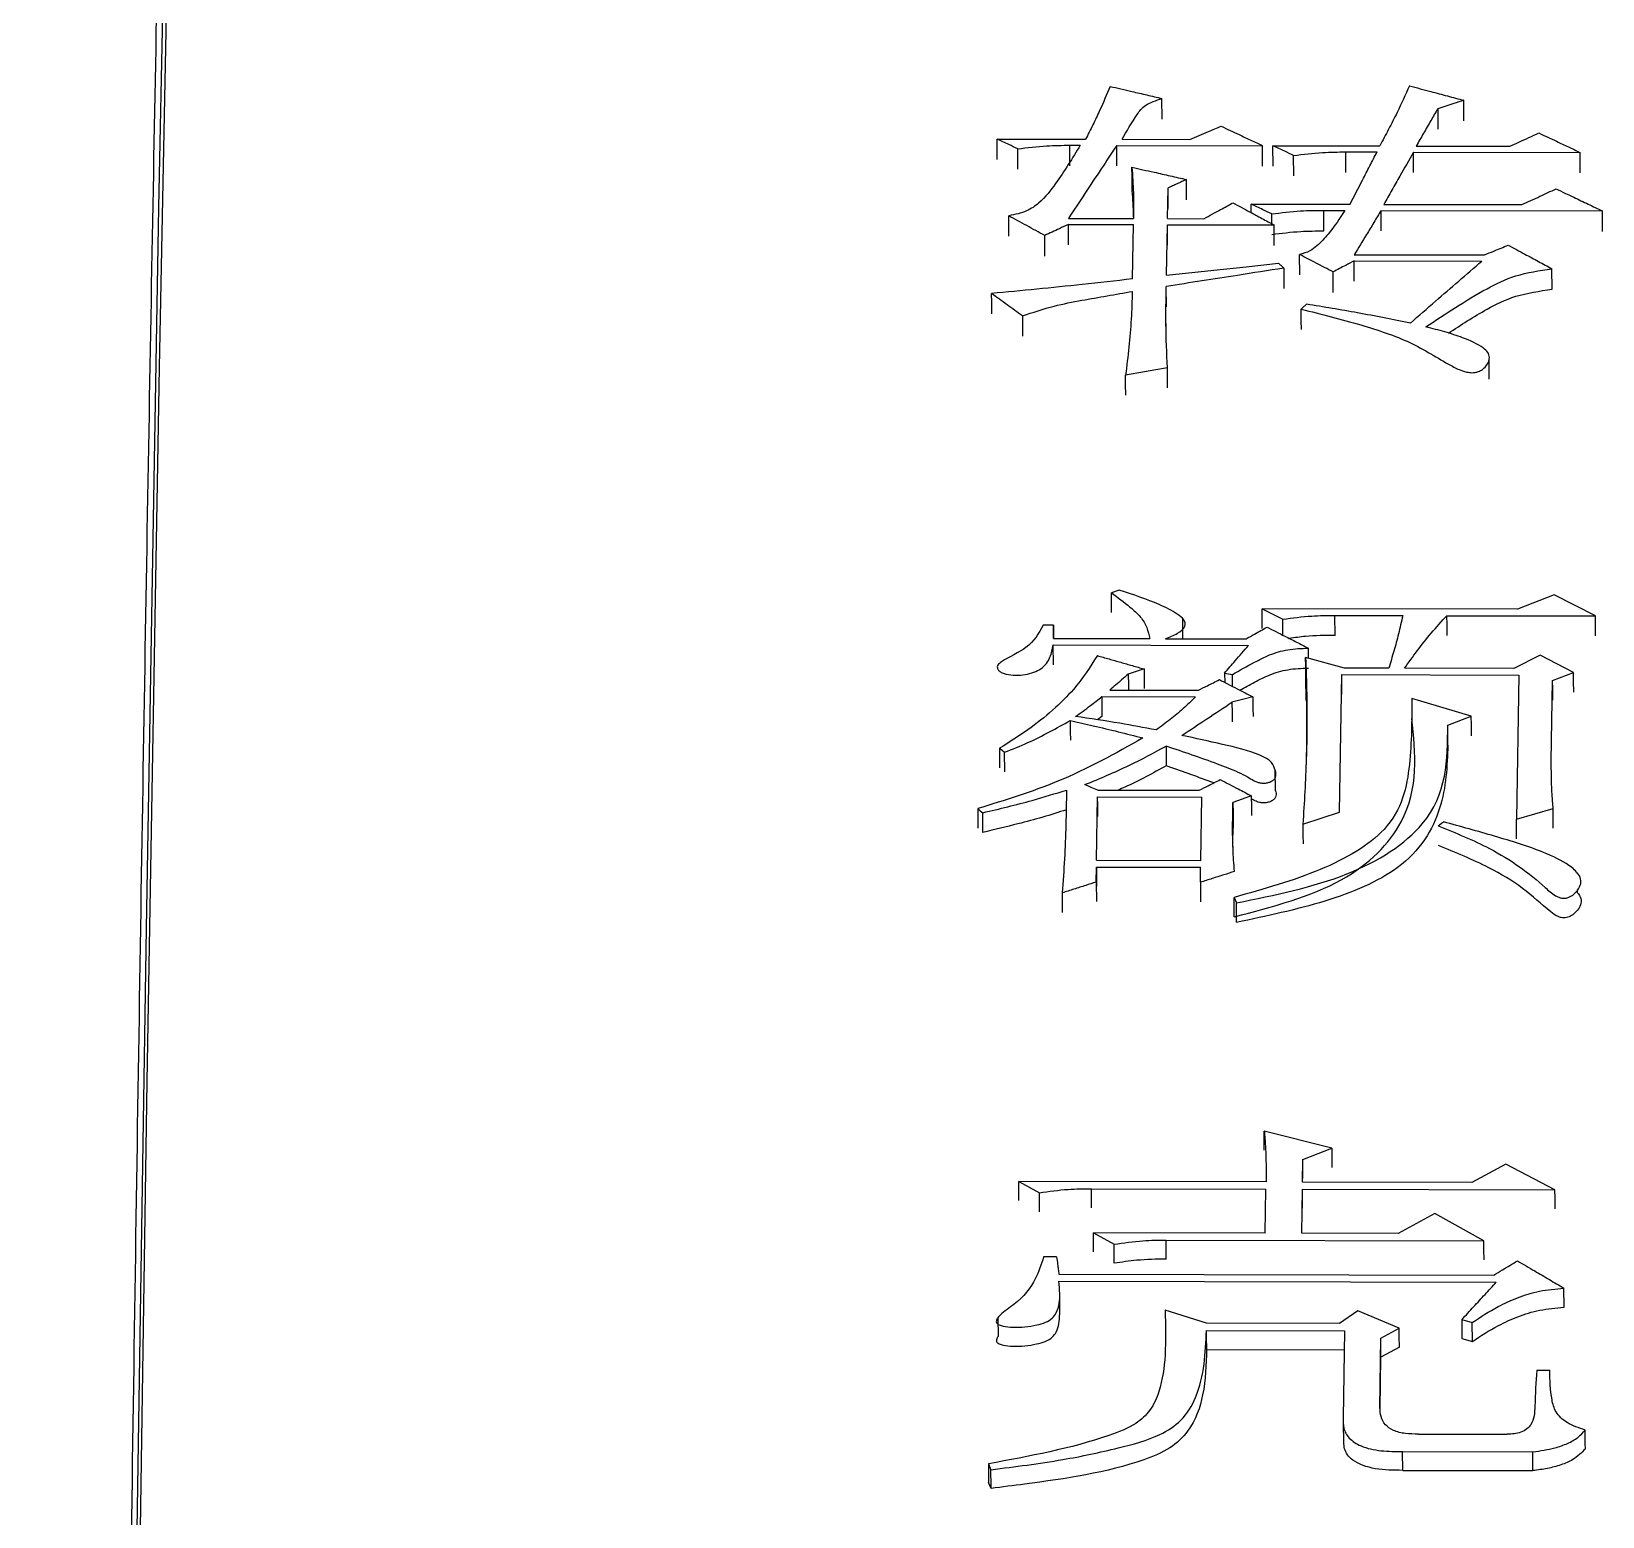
# Model space of a CAD drawing. Header units: millimetres. Extents: x 2448 to 4397, y 790 to 2168.
# Drawn here: x 2844.14 to 2850.02, y 2004.3 to 2009.85 of the extents above; entities that cross this region are included whole.
import ezdxf

# ---------------------------------------------------------------- set-up
doc = ezdxf.new("R2010")
doc.units = ezdxf.units.MM

msp = doc.modelspace()

# ---------------------------------------------------------------- linework, layer by layer
at = {"color": 7, "linetype": 'Continuous', "lineweight": 25}
for p, q in [((2848.3705, 2009.5253), (2848.3702, 2009.6023)), ((2847.7539, 2009.4506), (2848.0849, 2009.4498)), ((2847.7542, 2009.3739), (2847.7539, 2009.4506)), ((2848.2212, 2009.4496), (2848.4743, 2009.449)), ((2847.8314, 2009.3376), (2847.8311, 2009.4142)), ((2848.0261, 2009.4274), (2848.065, 2009.4273)), ((2848.0264, 2009.3503), (2848.0261, 2009.4274)), ((2848.2013, 2009.427), (2848.7465, 2009.4258)), ((2848.7854, 2009.4257), (2849.1845, 2009.4248)), ((2848.7857, 2009.349), (2848.7854, 2009.4257)), ((2848.8629, 2009.3127), (2848.8626, 2009.3893)), ((2849.0576, 2009.4025), (2849.1744, 2009.4022)), ((2849.0579, 2009.3255), (2849.0576, 2009.4025)), ((2849.3107, 2009.4019), (2849.9337, 2009.4006)), ((2849.3208, 2009.4245), (2849.6713, 2009.4238)), ((2848.391, 2009.1532), (2848.3931, 2009.2676)), ((2848.7035, 2009.2075), (2849.0734, 2009.2067)), ((2848.7036, 2009.1757), (2848.7035, 2009.2075)), ((2849.2, 2009.2064), (2849.7159, 2009.2053)), ((2847.7976, 2009.0875), (2847.7973, 2009.1637)), ((2848.021, 2009.154), (2848.2644, 2009.1535)), ((2848.391, 2009.1532), (2848.5273, 2009.1529)), ((2848.7808, 2009.1342), (2848.7807, 2009.1707)), ((2848.9757, 2009.184), (2849.0535, 2009.1839)), ((2848.976, 2009.1073), (2848.9757, 2009.184)), ((2849.1898, 2009.1836), (2850.0173, 2009.1818)), ((2847.9325, 2009.0133), (2847.9322, 2009.0899)), ((2848.0206, 2009.1311), (2848.264, 2009.1306)), ((2848.2603, 2008.9276), (2848.264, 2009.1306)), ((2848.3871, 2008.9412), (2848.3905, 2009.1303)), ((2848.3905, 2009.1303), (2848.7897, 2009.1294)), ((2848.8853, 2008.9428), (2848.885, 2009.0187)), ((2849.089, 2008.9952), (2849.5661, 2008.9942)), ((2849.0895, 2009.0183), (2849.5762, 2009.0172)), ((2848.8257, 2008.968), (2848.826, 2008.8921)), ((2849.0107, 2008.8774), (2849.0104, 2008.9537)), ((2849.8288, 2008.8894), (2849.8285, 2008.9658)), ((2848.3867, 2008.8237), (2848.3864, 2008.8995)), ((2847.8488, 2008.7891), (2847.8491, 2008.7135)), ((2848.3858, 2008.7409), (2848.3857, 2008.7604)), ((2849.5942, 2008.5522), (2849.5939, 2008.6281)), ((2848.2108, 2007.7641), (2848.1814, 2007.7544)), ((2848.1818, 2007.6803), (2848.1814, 2007.7544)), ((2849.8363, 2007.7459), (2849.6991, 2007.6924)), ((2849.9907, 2007.6673), (2849.8363, 2007.7459)), ((2848.7451, 2007.6945), (2848.8223, 2007.6552)), ((2849.6991, 2007.6924), (2848.7451, 2007.6945)), ((2848.7454, 2007.6205), (2848.7451, 2007.6945)), ((2847.9652, 2007.6325), (2847.9262, 2007.6326)), ((2847.9644, 2007.5834), (2847.9652, 2007.6325)), ((2847.9652, 2007.6325), (2847.9654, 2007.5834)), ((2848.4482, 2007.5842), (2848.4479, 2007.6582)), ((2848.8226, 2007.5957), (2848.8223, 2007.6552)), ((2849.0172, 2007.6695), (2849.2703, 2007.6689)), ((2849.0176, 2007.5949), (2849.0172, 2007.6695)), ((2849.4358, 2007.6685), (2849.9907, 2007.6673)), ((2847.9643, 2007.485), (2847.964, 2007.5589)), ((2847.964, 2007.5589), (2848.6941, 2007.5573)), ((2847.9644, 2007.5834), (2848.3246, 2007.5827)), ((2848.383, 2007.5825), (2848.6848, 2007.5819)), ((2849.0529, 2007.4727), (2848.9075, 2007.5125)), ((2848.918, 2007.5096), (2848.9178, 2007.5469)), ((2849.7838, 2007.5204), (2849.6857, 2007.4713)), ((2849.9093, 2007.456), (2849.7838, 2007.5204)), ((2848.6047, 2007.4539), (2848.6049, 2007.4189)), ((2848.6047, 2007.4539), (2848.6339, 2007.4489)), ((2848.6341, 2007.4039), (2848.6339, 2007.4489)), ((2849.0343, 2006.934), (2849.0427, 2007.448)), ((2849.0427, 2007.448), (2849.7047, 2007.4466)), ((2849.2184, 2007.4723), (2849.0529, 2007.4727)), ((2849.6857, 2007.4713), (2849.2768, 2007.4722)), ((2849.7047, 2007.4466), (2849.6959, 2006.9073)), ((2849.8309, 2007.4266), (2849.9093, 2007.456)), ((2848.1753, 2007.3906), (2848.5063, 2007.3898)), ((2848.9098, 2007.3522), (2848.9079, 2007.4381)), ((2849.8259, 2007.1231), (2849.8309, 2007.4266)), ((2848.1457, 2007.3659), (2848.4962, 2007.3651)), ((2849.5269, 2007.2933), (2849.3041, 2007.3584)), ((2848.1461, 2007.2917), (2848.1297, 2007.2788)), ((2849.4388, 2007.2587), (2849.5269, 2007.2933)), ((2849.4391, 2007.1852), (2849.4388, 2007.2587)), ((2847.7628, 2007.1726), (2847.7632, 2007.0992)), ((2847.7824, 2007.0842), (2847.7821, 2007.1576)), ((2848.7943, 2007.0164), (2848.7939, 2007.0901)), ((2848.126, 2006.7538), (2848.1298, 2006.9913)), ((2848.1298, 2006.9913), (2848.5192, 2006.9905)), ((2848.1302, 2007.0165), (2848.5099, 2007.0156)), ((2848.5154, 2006.753), (2848.5192, 2006.9905)), ((2847.6813, 2006.947), (2847.6816, 2006.8734)), ((2847.7009, 2006.8582), (2847.7005, 2006.9318)), ((2848.8973, 2006.8888), (2849.0343, 2006.934)), ((2849.6959, 2006.9073), (2849.8328, 2006.9473)), ((2848.6361, 2006.8965), (2848.6356, 2006.8488)), ((2849.6962, 2006.8342), (2849.6959, 2006.9073)), ((2848.126, 2006.7538), (2848.5154, 2006.753)), ((2848.1247, 2006.6725), (2848.1256, 2006.7284)), ((2848.1256, 2006.7284), (2848.515, 2006.7276)), ((2848.5141, 2006.6716), (2848.515, 2006.7276)), ((2849.9231, 2006.705), (2849.9231, 2006.707)), ((2848.1247, 2006.6725), (2848.125, 2006.5997)), ((2849.9234, 2006.6338), (2849.9234, 2006.6436)), ((2848.6397, 2006.6153), (2848.6492, 2006.5949)), ((2849.0048, 2005.6775), (2848.7526, 2005.7413)), ((2848.8958, 2005.5509), (2848.897, 2005.6355)), ((2848.897, 2005.6355), (2849.0048, 2005.6775)), ((2849.6561, 2005.618), (2849.5285, 2005.5495)), ((2849.8397, 2005.5223), (2849.6561, 2005.618)), ((2847.8346, 2005.5532), (2847.9119, 2005.5106)), ((2848.7595, 2005.5512), (2847.8346, 2005.5532)), ((2847.835, 2005.4817), (2847.8346, 2005.5532)), ((2847.9123, 2005.4391), (2847.9119, 2005.5106)), ((2848.1068, 2005.5261), (2848.7591, 2005.5247)), ((2848.1072, 2005.4545), (2848.1068, 2005.5261)), ((2848.7566, 2005.3599), (2848.7591, 2005.5247)), ((2848.8929, 2005.3596), (2848.8954, 2005.5244)), ((2848.8954, 2005.5244), (2849.8397, 2005.5223)), ((2848.8957, 2005.4529), (2848.8954, 2005.5244)), ((2849.5285, 2005.5495), (2848.8958, 2005.5509)), ((2849.3905, 2005.4331), (2849.2531, 2005.3588)), ((2849.5739, 2005.3315), (2849.3905, 2005.4331)), ((2848.1141, 2005.3613), (2848.1913, 2005.3184)), ((2848.7566, 2005.3599), (2848.1141, 2005.3613)), ((2848.1144, 2005.29), (2848.1141, 2005.3613)), ((2848.3862, 2005.334), (2849.5739, 2005.3315)), ((2848.3866, 2005.2627), (2848.3862, 2005.334)), ((2849.2531, 2005.3588), (2848.8929, 2005.3596)), ((2847.9764, 2005.2708), (2847.9277, 2005.2709)), ((2848.1917, 2005.2471), (2848.1913, 2005.3184)), ((2847.9848, 2005.1798), (2849.6203, 2005.1762)), ((2847.9852, 2005.2066), (2849.6109, 2005.2031)), ((2849.8735, 2005.0831), (2849.8731, 2005.1542)), ((2847.9885, 2005.0542), (2847.9881, 2005.1257)), ((2847.7572, 2005.0448), (2847.7576, 2004.9734)), ((2848.5374, 2005.0227), (2848.3823, 2005.0715)), ((2849.1027, 2005.0699), (2849.0338, 2005.0216)), ((2849.2575, 2005.0049), (2849.1027, 2005.0699)), ((2849.4916, 2005.0368), (2849.5304, 2005.0259)), ((2849.4916, 2005.0368), (2849.492, 2004.9658)), ((2848.5369, 2004.9957), (2849.0529, 2004.9946)), ((2848.5373, 2004.9248), (2848.5369, 2004.9957)), ((2848.5375, 2004.9127), (2848.5371, 2004.9841)), ((2849.0338, 2005.0216), (2848.5374, 2005.0227)), ((2849.0529, 2004.9946), (2849.0481, 2004.6693)), ((2849.1888, 2004.9673), (2849.2575, 2005.0049)), ((2849.5308, 2004.955), (2849.5304, 2005.0259)), ((2848.5373, 2004.9248), (2849.0519, 2004.9237)), ((2849.185, 2004.7071), (2849.1888, 2004.9673)), ((2849.2579, 2004.934), (2849.1892, 2004.8965)), ((2849.492, 2004.9658), (2849.5308, 2004.955)), ((2849.1864, 2004.7029), (2849.1892, 2004.8965)), ((2849.7712, 2004.847), (2849.8198, 2004.8469)), ((2849.0481, 2004.6497), (2849.0485, 2004.5788)), ((2849.3296, 2004.6086), (2849.6606, 2004.6079)), ((2849.2702, 2004.5432), (2849.757, 2004.5421)), ((2849.2706, 2004.4729), (2849.2702, 2004.5432)), ((2847.7216, 2004.4973), (2847.731, 2004.4753)), ((2847.7216, 2004.4973), (2847.722, 2004.4271)), ((2849.2706, 2004.4729), (2849.7574, 2004.4719)), ((2847.7314, 2004.4052), (2847.722, 2004.4271))]:
    msp.add_line(p, q, dxfattribs=at)
at = {"color": 7, "linetype": 'Continuous', "lineweight": 25, "flags": 128}
for points in [[(2845.0129, 2019.6761), (2844.9637, 2019.5084), (2844.9141, 2019.0057), (2844.8641, 2018.1704), (2844.8142, 2017.0065), (2844.7645, 2015.5193), (2844.7152, 2013.7158), (2844.6665, 2011.6044), (2844.6188, 2009.195), (2844.5722, 2006.4987), (2844.5269, 2003.5281), (2844.4832, 2000.2972), (2844.4412, 1996.8209), (2844.4012, 1993.1154), (2844.3633, 1989.1981), (2844.3277, 1985.0872), (2844.2946, 1980.8019), (2844.2642, 1976.3622), (2844.2365, 1971.7887), (2844.2117, 1967.1027), (2844.1899, 1962.3262), (2844.1712, 1957.4814), (2844.1558, 1952.5909), (2844.1436, 1947.6775)], [(2845.0114, 2018.9754), (2844.9627, 2018.8092), (2844.9135, 2018.3115), (2844.8641, 2017.4843), (2844.8146, 2016.3317), (2844.7654, 2014.859), (2844.7166, 2013.0731), (2844.6684, 2010.9822), (2844.6211, 2008.5962), (2844.575, 2005.9262), (2844.5302, 2002.9845), (2844.4869, 1999.785), (2844.4453, 1996.3425), (2844.4057, 1992.6732), (2844.3681, 1988.794), (2844.3329, 1984.7231), (2844.3001, 1980.4795), (2844.2699, 1976.083), (2844.2425, 1971.554), (2844.218, 1966.9137), (2844.2054, 1964.2491)], [(2849.4013, 2009.5642), (2849.4015, 2009.5209), (2849.4016, 2009.4873)], [(2849.4995, 2009.5184), (2849.4994, 2009.5614), (2849.4993, 2009.5954)], [(2848.2016, 2009.3503), (2848.2014, 2009.3931), (2848.2013, 2009.427)], [(2848.7468, 2009.3491), (2848.7466, 2009.3919), (2848.7465, 2009.4258)], [(2849.311, 2009.3253), (2849.3108, 2009.368), (2849.3107, 2009.4019)], [(2849.934, 2009.3239), (2849.9339, 2009.3667), (2849.9337, 2009.4006)], [(2848.2585, 2009.2683), (2848.2583, 2009.3114), (2848.2582, 2009.3452)], [(2848.3934, 2009.1911), (2848.3932, 2009.2337), (2848.3931, 2009.2676)], [(2848.4621, 2009.2228), (2848.4619, 2009.2655), (2848.4618, 2009.2993)], [(2849.1901, 2009.1073), (2849.19, 2009.1498), (2849.1898, 2009.1836)], [(2850.0176, 2009.1055), (2850.0174, 2009.148), (2850.0173, 2009.1818)], [(2848.0209, 2009.0549), (2848.0207, 2009.0974), (2848.0206, 2009.1311)], [(2848.3908, 2009.0536), (2848.3907, 2009.0966), (2848.3905, 2009.1303)], [(2848.79, 2009.0532), (2848.7898, 2009.0957), (2848.7897, 2009.1294)], [(2848.3871, 2008.9412), (2848.5637, 2008.9603), (2848.6851, 2008.9734), (2848.8066, 2008.9866)], [(2849.0893, 2008.9192), (2849.0892, 2008.9616), (2849.089, 2008.9952)], [(2847.7339, 2008.7973), (2847.7338, 2008.8395), (2847.7336, 2008.873)], [(2848.8914, 2008.739), (2848.8913, 2008.7724), (2848.8912, 2008.7935), (2848.8911, 2008.8147)], [(2848.3907, 2008.5957), (2848.3479, 2008.588), (2848.3051, 2008.5804), (2848.2344, 2008.5677)], [(2848.2347, 2008.4925), (2848.2346, 2008.5344), (2848.2344, 2008.5677)], [(2848.391, 2008.5198), (2848.3908, 2008.5623), (2848.3907, 2008.5957)], [(2849.4362, 2007.5945), (2849.436, 2007.6357), (2849.4358, 2007.6685)], [(2849.9911, 2007.5933), (2849.9909, 2007.6345), (2849.9907, 2007.6673)], [(2848.9079, 2007.4381), (2848.9077, 2007.4798), (2848.9075, 2007.5125)], [(2848.3032, 2007.4694), (2848.2738, 2007.4596), (2848.2445, 2007.4498)], [(2848.2445, 2007.4498), (2848.2447, 2007.4082), (2848.2447, 2007.3904)], [(2848.3032, 2007.4694), (2848.3034, 2007.4278), (2848.3035, 2007.3956)], [(2849.0431, 2007.3743), (2849.0429, 2007.4153), (2849.0427, 2007.448)], [(2849.9097, 2007.3823), (2849.9095, 2007.4233), (2849.9093, 2007.456)], [(2849.8313, 2007.3528), (2849.8311, 2007.3939), (2849.8309, 2007.4266)], [(2848.1457, 2007.3659), (2848.1459, 2007.3243), (2848.1461, 2007.2917)], [(2848.7103, 2007.3646), (2848.6712, 2007.3548), (2848.6321, 2007.345)], [(2848.6321, 2007.345), (2848.6323, 2007.3034), (2848.6325, 2007.2714)], [(2848.7103, 2007.3646), (2848.7105, 2007.3231), (2848.7107, 2007.291)], [(2848.0274, 2007.2767), (2848.0276, 2007.2352), (2848.0278, 2007.2032)], [(2849.5273, 2007.2198), (2849.5271, 2007.2607), (2849.5269, 2007.2933)], [(2847.7628, 2007.1726), (2847.7725, 2007.1651), (2847.7821, 2007.1576)], [(2848.3861, 2007.1813), (2848.3862, 2007.1597), (2848.3863, 2007.138), (2848.3865, 2007.1073)], [(2848.1302, 2007.0165), (2848.1061, 2007.0266), (2848.0819, 2007.0367)], [(2848.1302, 2006.9181), (2848.13, 2006.9589), (2848.1298, 2006.9913)], [(2848.7043, 2006.9951), (2848.67, 2006.9826), (2848.6357, 2006.9701)], [(2848.7043, 2006.9951), (2848.7045, 2006.9538), (2848.7046, 2006.9219)], [(2847.6813, 2006.947), (2847.6909, 2006.9394), (2847.7005, 2006.9318)], [(2848.6357, 2006.9701), (2848.6359, 2006.9289), (2848.6361, 2006.8969)], [(2849.8332, 2006.8742), (2849.833, 2006.915), (2849.8328, 2006.9473)], [(2848.8973, 2006.8888), (2848.8975, 2006.8477), (2848.8976, 2006.8158)], [(2849.4034, 2006.8827), (2849.4084, 2006.8865), (2849.4157, 2006.8921), (2849.4231, 2006.8978)], [(2848.1256, 2006.7284), (2848.1258, 2006.6874), (2848.1259, 2006.6556)], [(2847.9975, 2006.632), (2847.9977, 2006.591), (2847.9978, 2006.5592)], [(2848.5141, 2006.6716), (2848.5143, 2006.6306), (2848.5144, 2006.5988)], [(2848.6401, 2006.5426), (2848.64, 2006.5717), (2848.6399, 2006.5935), (2848.6397, 2006.6153)], [(2848.6495, 2006.5221), (2848.6494, 2006.5513), (2848.6493, 2006.5731), (2848.6492, 2006.5949)], [(2848.753, 2005.6695), (2848.7528, 2005.7096), (2848.7526, 2005.7413)], [(2848.8974, 2005.5639), (2848.8972, 2005.6039), (2848.897, 2005.6355)], [(2849.0048, 2005.6775), (2849.005, 2005.6373), (2849.0052, 2005.6058)], [(2849.84, 2005.4508), (2849.8398, 2005.4908), (2849.8397, 2005.5223)], [(2849.5743, 2005.2602), (2849.5741, 2005.3001), (2849.5739, 2005.3315)], [(2849.2579, 2004.934), (2849.2577, 2004.9737), (2849.2575, 2005.0049)], [(2849.1892, 2004.8965), (2849.189, 2004.9361), (2849.1888, 2004.9673)], [(2849.9533, 2004.5533), (2849.9531, 2004.573), (2849.953, 2004.5926), (2849.9529, 2004.6237)], [(2847.7314, 2004.4052), (2847.7313, 2004.4339), (2847.7311, 2004.4546), (2847.731, 2004.4753)]]:
    msp.add_lwpolyline(points, dxfattribs=at)
at = {"color": 7, "linetype": 'Continuous', "lineweight": 25}
for points, knots in [([(2844.203, 1964.2513), (2844.2048, 1964.7099), (2844.2134, 1967.005), (2844.2313, 1971.095), (2844.2598, 1976.4138), (2844.2954, 1982.0859), (2844.3399, 1987.9943), (2844.394, 1993.9675), (2844.4533, 1999.4429), (2844.5173, 2004.3306), (2844.585, 2008.5911), (2844.6493, 2011.8577), (2844.7089, 2014.2741), (2844.7629, 2016.0225), (2844.815, 2017.294), (2844.865, 2018.1513), (2844.8967, 2018.4032), (2844.9125, 2018.5292)], [0, 0, 0, 0, 0.015982, 0.079971, 0.143956, 0.207938, 0.29112, 0.374568, 0.45775, 0.540927, 0.624368, 0.707543, 0.76895, 0.830357, 0.891763, 0.945879, 1, 1, 1, 1]), ([(2848.1762, 2009.6476), (2848.1637, 2009.6173), (2848.1438, 2009.5691), (2848.1119, 2009.5033), (2848.0939, 2009.4677), (2848.0849, 2009.4498)], [0, 0, 0, 0, 0.458838, 0.729395, 1, 1, 1, 1]), ([(2848.1762, 2009.6476), (2848.2035, 2009.6412), (2848.2494, 2009.6305), (2848.314, 2009.6154), (2848.3514, 2009.6067), (2848.3701, 2009.6023)], [0, 0, 0, 0, 0.421517, 0.710758, 1, 1, 1, 1]), ([(2849.2958, 2009.6496), (2849.2807, 2009.6162), (2849.2562, 2009.562), (2849.2177, 2009.4871), (2849.1956, 2009.4456), (2849.1845, 2009.4248)], [0, 0, 0, 0, 0.445487, 0.722723, 1, 1, 1, 1]), ([(2849.2958, 2009.6496), (2849.3224, 2009.6425), (2849.3696, 2009.63), (2849.4374, 2009.6119), (2849.4786, 2009.6009), (2849.4993, 2009.5954)], [0, 0, 0, 0, 0.391545, 0.695772, 1, 1, 1, 1]), ([(2848.2212, 2009.4496), (2848.2386, 2009.4805), (2848.263, 2009.5237), (2848.3046, 2009.5801), (2848.3481, 2009.5948), (2848.3701, 2009.6023)], [0, 0, 0, 0, 0.5544394, 0.7741875, 1, 1, 1, 1]), ([(2849.4013, 2009.5642), (2849.3928, 2009.5494), (2849.3751, 2009.5188), (2849.3482, 2009.4722), (2849.33, 2009.4404), (2849.3208, 2009.4245)], [0, 0, 0, 0, 0.3187668, 0.6593831, 1, 1, 1, 1]), ([(2849.4993, 2009.5954), (2849.4865, 2009.5913), (2849.4638, 2009.5841), (2849.4311, 2009.5737), (2849.4113, 2009.5673), (2849.4013, 2009.5642)], [0, 0, 0, 0, 0.391182, 0.695591, 1, 1, 1, 1]), ([(2848.4743, 2009.449), (2848.486, 2009.4539), (2848.5093, 2009.4637), (2848.5485, 2009.4802), (2848.5761, 2009.4917), (2848.592, 2009.4984)], [0, 0, 0, 0, 0.297229, 0.594458, 1, 1, 1, 1]), ([(2848.592, 2009.4984), (2848.6142, 2009.488), (2848.651, 2009.4707), (2848.7024, 2009.4465), (2848.7318, 2009.4327), (2848.7465, 2009.4258)], [0, 0, 0, 0, 0.429625, 0.714812, 1, 1, 1, 1]), ([(2847.8311, 2009.4142), (2847.8201, 2009.4194), (2847.8017, 2009.4281), (2847.7759, 2009.4402), (2847.7612, 2009.4471), (2847.7539, 2009.4506)], [0, 0, 0, 0, 0.429625, 0.7148125, 1, 1, 1, 1]), ([(2849.6713, 2009.4238), (2849.6825, 2009.4289), (2849.7062, 2009.4398), (2849.7422, 2009.4563), (2849.7669, 2009.4676), (2849.7793, 2009.4733)], [0, 0, 0, 0, 0.312458, 0.656229, 1, 1, 1, 1]), ([(2849.7793, 2009.4733), (2849.8014, 2009.4629), (2849.8382, 2009.4456), (2849.8897, 2009.4213), (2849.919, 2009.4075), (2849.9337, 2009.4006)], [0, 0, 0, 0, 0.429625, 0.714813, 1, 1, 1, 1]), ([(2848.065, 2009.4273), (2848.0354, 2009.3792), (2847.9902, 2009.3061), (2847.9273, 2009.2226), (2847.8672, 2009.1786), (2847.8209, 2009.1687), (2847.7973, 2009.1637)], [0, 0, 0, 0, 0.4931193, 0.7514612, 0.8737097, 1, 1, 1, 1]), ([(2847.8311, 2009.4142), (2847.867, 2009.4186), (2847.9312, 2009.4265), (2847.997, 2009.4271), (2848.0261, 2009.4274)], [0, 0, 0, 0, 0.558776, 1, 1, 1, 1]), ([(2848.2013, 2009.427), (2848.1818, 2009.3976), (2848.142, 2009.3376), (2848.0819, 2009.2466), (2848.0413, 2009.1849), (2848.021, 2009.154)], [0, 0, 0, 0, 0.325075, 0.662536, 1, 1, 1, 1]), ([(2848.8626, 2009.3893), (2848.8516, 2009.3945), (2848.8332, 2009.4032), (2848.8074, 2009.4153), (2848.7927, 2009.4222), (2848.7854, 2009.4257)], [0, 0, 0, 0, 0.429625, 0.714813, 1, 1, 1, 1]), ([(2848.8626, 2009.3893), (2848.8985, 2009.3937), (2848.9627, 2009.4017), (2849.0285, 2009.4022), (2849.0576, 2009.4025)], [0, 0, 0, 0, 0.558776, 1, 1, 1, 1]), ([(2849.0734, 2009.2067), (2849.089, 2009.237), (2849.1136, 2009.2848), (2849.1473, 2009.3499), (2849.1653, 2009.3848), (2849.1744, 2009.4022)], [0, 0, 0, 0, 0.462939, 0.731469, 1, 1, 1, 1]), ([(2849.3107, 2009.4019), (2849.2937, 2009.3721), (2849.2668, 2009.3247), (2849.2299, 2009.2594), (2849.2099, 2009.2241), (2849.2, 2009.2064)], [0, 0, 0, 0, 0.459922, 0.729961, 1, 1, 1, 1]), ([(2848.2582, 2009.3452), (2848.2593, 2009.3292), (2848.2615, 2009.2972), (2848.2644, 2009.2334), (2848.2644, 2009.1854), (2848.2644, 2009.1535)], [0, 0, 0, 0, 0.251385, 0.502776, 1, 1, 1, 1]), ([(2848.2582, 2009.3452), (2848.2857, 2009.339), (2848.3333, 2009.3283), (2848.4012, 2009.313), (2848.4416, 2009.3039), (2848.4618, 2009.2993)], [0, 0, 0, 0, 0.404672, 0.702336, 1, 1, 1, 1]), ([(2848.2638, 2009.1603), (2848.2638, 2009.165), (2848.2637, 2009.1855), (2848.2616, 2009.2215), (2848.2595, 2009.2527), (2848.2585, 2009.2683)], [0, 0, 0, 0, 0.13062, 0.565284, 1, 1, 1, 1]), ([(2848.4618, 2009.2993), (2848.4561, 2009.2967), (2848.4446, 2009.2914), (2848.4274, 2009.2834), (2848.4102, 2009.2755), (2848.3988, 2009.2702), (2848.3931, 2009.2676)], [0, 0, 0, 0, 0.25, 0.5, 0.75, 1, 1, 1, 1]), ([(2849.7159, 2009.2053), (2849.7272, 2009.2105), (2849.7497, 2009.2209), (2849.7922, 2009.2406), (2849.8235, 2009.2551), (2849.8436, 2009.2644)], [0, 0, 0, 0, 0.264388, 0.528776, 1, 1, 1, 1]), ([(2849.8436, 2009.2644), (2849.8657, 2009.2539), (2849.9057, 2009.2349), (2849.9636, 2009.2073), (2849.9994, 2009.1903), (2850.0173, 2009.1818)], [0, 0, 0, 0, 0.381889, 0.690944, 1, 1, 1, 1]), ([(2848.5273, 2009.1529), (2848.5376, 2009.1586), (2848.5584, 2009.17), (2848.5945, 2009.1898), (2848.6201, 2009.2038), (2848.6354, 2009.2122)], [0, 0, 0, 0, 0.287964, 0.575929, 1, 1, 1, 1]), ([(2848.6354, 2009.2122), (2848.6563, 2009.201), (2848.6925, 2009.1816), (2848.7439, 2009.154), (2848.7744, 2009.1376), (2848.7897, 2009.1294)], [0, 0, 0, 0, 0.406183, 0.703092, 1, 1, 1, 1]), ([(2848.7807, 2009.1707), (2848.7696, 2009.176), (2848.7513, 2009.1848), (2848.7255, 2009.197), (2848.7108, 2009.204), (2848.7035, 2009.2075)], [0, 0, 0, 0, 0.429625, 0.714813, 1, 1, 1, 1]), ([(2847.9322, 2009.0899), (2847.921, 2009.0961), (2847.8985, 2009.1084), (2847.8648, 2009.1268), (2847.831, 2009.1453), (2847.8085, 2009.1576), (2847.7973, 2009.1637)], [0, 0, 0, 0, 0.25, 0.5, 0.75, 1, 1, 1, 1]), ([(2848.7807, 2009.1707), (2848.8166, 2009.1752), (2848.8808, 2009.1832), (2848.9466, 2009.1838), (2848.9757, 2009.184)], [0, 0, 0, 0, 0.558776, 1, 1, 1, 1]), ([(2849.0535, 2009.1839), (2849.0348, 2009.1539), (2849.0062, 2009.1082), (2848.9587, 2009.0585), (2848.9251, 2009.0305), (2848.8985, 2009.0227), (2848.885, 2009.0188)], [0, 0, 0, 0, 0.493564, 0.753584, 0.87545, 1, 1, 1, 1]), ([(2849.1898, 2009.1836), (2849.1807, 2009.1686), (2849.1624, 2009.1386), (2849.129, 2009.0836), (2849.1047, 2009.0434), (2849.0895, 2009.0183)], [0, 0, 0, 0, 0.2728521, 0.5457043, 1, 1, 1, 1]), ([(2848.0206, 2009.1311), (2848.0094, 2009.1258), (2847.989, 2009.1164), (2847.9596, 2009.1026), (2847.9414, 2009.0942), (2847.9322, 2009.0899)], [0, 0, 0, 0, 0.381894, 0.690947, 1, 1, 1, 1]), ([(2848.781, 2009.094), (2848.8169, 2009.0985), (2848.8811, 2009.1065), (2848.9469, 2009.1071), (2848.976, 2009.1073)], [0, 0, 0, 0, 0.558764, 1, 1, 1, 1]), ([(2849.5762, 2009.0172), (2849.588, 2009.0221), (2849.6086, 2009.0307), (2849.6381, 2009.0429), (2849.6557, 2009.0503), (2849.6645, 2009.0539)], [0, 0, 0, 0, 0.401179, 0.700589, 1, 1, 1, 1]), ([(2849.6645, 2009.0539), (2849.6855, 2009.0427), (2849.7233, 2009.0224), (2849.7779, 2008.993), (2849.8116, 2008.9749), (2849.8284, 2008.9658)], [0, 0, 0, 0, 0.383515, 0.691757, 1, 1, 1, 1]), ([(2849.0104, 2008.9537), (2848.9997, 2008.9593), (2848.9784, 2008.9704), (2848.9366, 2008.992), (2848.9055, 2009.0081), (2848.885, 2009.0187)], [0, 0, 0, 0, 0.255381, 0.510761, 1, 1, 1, 1]), ([(2849.089, 2008.9952), (2849.0784, 2008.9896), (2849.06, 2008.9799), (2849.0338, 2008.9661), (2849.0182, 2008.9578), (2849.0104, 2008.9537)], [0, 0, 0, 0, 0.406188, 0.703094, 1, 1, 1, 1]), ([(2849.299, 2008.7625), (2849.3304, 2008.7898), (2849.3906, 2008.8423), (2849.4796, 2008.9195), (2849.5373, 2008.9693), (2849.5661, 2008.9942)], [0, 0, 0, 0, 0.352543, 0.676271, 1, 1, 1, 1]), ([(2848.2603, 2008.9276), (2848.1974, 2008.9205), (2848.0785, 2008.9071), (2847.9028, 2008.8891), (2847.79, 2008.8784), (2847.7336, 2008.873)], [0, 0, 0, 0, 0.359316, 0.679629, 1, 1, 1, 1]), ([(2848.8257, 2008.968), (2848.7681, 2008.959), (2848.666, 2008.9431), (2848.5196, 2008.9203), (2848.4308, 2008.9064), (2848.3864, 2008.8995)], [0, 0, 0, 0, 0.393566, 0.696783, 1, 1, 1, 1]), ([(2849.3572, 2008.7483), (2849.4302, 2008.797), (2849.5322, 2008.8652), (2849.6888, 2008.9447), (2849.7815, 2008.9587), (2849.8284, 2008.9658)], [0, 0, 0, 0, 0.552929, 0.773516, 1, 1, 1, 1]), ([(2847.8488, 2008.7891), (2847.8296, 2008.8031), (2847.7912, 2008.8311), (2847.7528, 2008.859), (2847.7336, 2008.873)], [0, 0, 0, 0, 0.499636, 1, 1, 1, 1]), ([(2847.8488, 2008.7891), (2847.8875, 2008.8024), (2847.9575, 2008.8266), (2848.0988, 2008.8529), (2848.1967, 2008.8701), (2848.2595, 2008.8812)], [0, 0, 0, 0, 0.307961, 0.555794, 1, 1, 1, 1]), ([(2848.2595, 2008.8812), (2848.2584, 2008.8466), (2848.2563, 2008.7773), (2848.247, 2008.6728), (2848.2386, 2008.6028), (2848.2344, 2008.5677)], [0, 0, 0, 0, 0.332594, 0.666235, 1, 1, 1, 1]), ([(2848.3907, 2008.5957), (2848.3882, 2008.6503), (2848.3846, 2008.7285), (2848.3852, 2008.8295), (2848.386, 2008.8762), (2848.3864, 2008.8995)], [0, 0, 0, 0, 0.536936, 0.768461, 1, 1, 1, 1]), ([(2849.4418, 2008.7248), (2849.4881, 2008.7554), (2849.5637, 2008.8054), (2849.6893, 2008.8683), (2849.7818, 2008.8823), (2849.8287, 2008.8894)], [0, 0, 0, 0, 0.438371, 0.715424, 1, 1, 1, 1]), ([(2848.9109, 2008.8333), (2848.9076, 2008.8302), (2848.901, 2008.824), (2848.8944, 2008.8178), (2848.8911, 2008.8147)], [0, 0, 0, 0, 0.500144, 1, 1, 1, 1]), ([(2848.8911, 2008.8147), (2848.9657, 2008.7957), (2849.1068, 2008.7599), (2849.3058, 2008.6944), (2849.4108, 2008.6246), (2849.4824, 2008.587), (2849.51, 2008.5789), (2849.5269, 2008.5765), (2849.5421, 2008.5777), (2849.5561, 2008.5817), (2849.5726, 2008.5911), (2849.5889, 2008.609), (2849.597, 2008.6312), (2849.5903, 2008.6533), (2849.5598, 2008.6806), (2849.5029, 2008.7061), (2849.428, 2008.73), (2849.3809, 2008.7422), (2849.3572, 2008.7483)], [0, 0, 0, 0, 0.198042, 0.374573, 0.552198, 0.596402, 0.611696, 0.627125, 0.637321, 0.647491, 0.664271, 0.693708, 0.734691, 0.762967, 0.791178, 0.874805, 0.937128, 1, 1, 1, 1]), ([(2849.299, 2008.7625), (2849.2663, 2008.7691), (2849.2009, 2008.7824), (2849.0718, 2008.8065), (2848.9747, 2008.8227), (2848.9109, 2008.8333)], [0, 0, 0, 0, 0.255869, 0.511759, 1, 1, 1, 1]), ([(2848.1814, 2007.7544), (2848.205, 2007.7366), (2848.2436, 2007.7075), (2848.292, 2007.6648), (2848.3155, 2007.6243), (2848.3215, 2007.5965), (2848.3246, 2007.5827)], [0, 0, 0, 0, 0.344956, 0.566156, 0.783788, 1, 1, 1, 1]), ([(2848.383, 2007.5825), (2848.3987, 2007.5887), (2848.4294, 2007.6007), (2848.461, 2007.6264), (2848.4551, 2007.6547), (2848.4191, 2007.6823), (2848.3398, 2007.7213), (2848.2621, 2007.7471), (2848.2108, 2007.7641)], [0, 0, 0, 0, 0.121717, 0.238499, 0.329404, 0.425324, 0.620733, 1, 1, 1, 1]), ([(2847.9262, 2007.6326), (2847.9097, 2007.6028), (2847.8798, 2007.5489), (2847.7926, 2007.5122), (2847.7547, 2007.4848), (2847.7538, 2007.4717), (2847.7611, 2007.4617), (2847.7723, 2007.4543), (2847.7932, 2007.4477), (2847.8234, 2007.4447), (2847.8594, 2007.4475), (2847.8918, 2007.4561), (2847.931, 2007.4755), (2847.9545, 2007.5127), (2847.9608, 2007.5435), (2847.964, 2007.5589)], [0, 0, 0, 0, 0.230647, 0.417745, 0.453735, 0.487633, 0.510876, 0.534885, 0.560066, 0.612168, 0.663103, 0.713772, 0.762955, 0.881812, 1, 1, 1, 1]), ([(2848.6848, 2007.5819), (2848.6954, 2007.5878), (2848.7138, 2007.5982), (2848.74, 2007.6128), (2848.7556, 2007.6215), (2848.7634, 2007.6259)], [0, 0, 0, 0, 0.406188, 0.703094, 1, 1, 1, 1]), ([(2848.7634, 2007.6259), (2848.7855, 2007.6146), (2848.8223, 2007.5958), (2848.8738, 2007.5695), (2848.9031, 2007.5545), (2848.9178, 2007.5469)], [0, 0, 0, 0, 0.4296145, 0.7148072, 1, 1, 1, 1]), ([(2848.8223, 2007.6552), (2848.8582, 2007.66), (2848.9223, 2007.6686), (2848.9882, 2007.6692), (2849.0172, 2007.6695)], [0, 0, 0, 0, 0.558776, 1, 1, 1, 1]), ([(2849.2703, 2007.6689), (2849.2653, 2007.646), (2849.2555, 2007.6018), (2849.2376, 2007.5363), (2849.2248, 2007.4937), (2849.2184, 2007.4723)], [0, 0, 0, 0, 0.3490073, 0.6744551, 1, 1, 1, 1]), ([(2849.2768, 2007.4722), (2849.2925, 2007.4938), (2849.3248, 2007.5378), (2849.3759, 2007.6038), (2849.4159, 2007.647), (2849.4358, 2007.6685)], [0, 0, 0, 0, 0.322832, 0.6610659, 1, 1, 1, 1]), ([(2849.0176, 2007.5949), (2848.9806, 2007.5945), (2848.9227, 2007.5939), (2848.8666, 2007.5862), (2848.8464, 2007.5835)], [0, 0, 0, 0, 0.640161, 1, 1, 1, 1]), ([(2848.1288, 2007.5191), (2848.1015, 2007.4765), (2848.0565, 2007.4059), (2847.963, 2007.3144), (2847.8708, 2007.2403), (2847.7989, 2007.1952), (2847.7628, 2007.1726)], [0, 0, 0, 0, 0.335108, 0.554596, 0.776227, 1, 1, 1, 1]), ([(2848.1288, 2007.5191), (2848.1433, 2007.515), (2848.1724, 2007.5067), (2848.216, 2007.4943), (2848.2596, 2007.4818), (2848.2887, 2007.4736), (2848.3032, 2007.4694)], [0, 0, 0, 0, 0.25, 0.5, 0.75, 1, 1, 1, 1]), ([(2848.6047, 2007.4539), (2848.6179, 2007.4692), (2848.6394, 2007.4941), (2848.6692, 2007.5285), (2848.6858, 2007.5477), (2848.6941, 2007.5573)], [0, 0, 0, 0, 0.441929, 0.720965, 1, 1, 1, 1]), ([(2848.6339, 2007.4489), (2848.661, 2007.4642), (2848.7059, 2007.4893), (2848.7712, 2007.5229), (2848.8398, 2007.5444), (2848.8916, 2007.5461), (2848.9178, 2007.5469)], [0, 0, 0, 0, 0.333977, 0.551625, 0.772836, 1, 1, 1, 1]), ([(2848.9075, 2007.5125), (2848.9091, 2007.4665), (2848.9134, 2007.3408), (2848.9119, 2007.1333), (2848.9021, 2006.9703), (2848.8973, 2006.8888)], [0, 0, 0, 0, 0.223363, 0.611532, 1, 1, 1, 1]), ([(2848.2445, 2007.4498), (2848.2362, 2007.4427), (2848.2205, 2007.4293), (2848.1975, 2007.4095), (2848.1827, 2007.3969), (2848.1753, 2007.3906)], [0, 0, 0, 0, 0.359367, 0.679683, 1, 1, 1, 1]), ([(2848.6616, 2007.3897), (2848.6798, 2007.3998), (2848.7156, 2007.4199), (2848.7716, 2007.4485), (2848.8402, 2007.4699), (2848.8919, 2007.4716), (2848.9182, 2007.4725)], [0, 0, 0, 0, 0.250299, 0.49522, 0.744225, 1, 1, 1, 1]), ([(2848.5063, 2007.3898), (2848.5176, 2007.3955), (2848.5363, 2007.4049), (2848.5625, 2007.418), (2848.5774, 2007.4255), (2848.5849, 2007.4293)], [0, 0, 0, 0, 0.42963, 0.714814, 1, 1, 1, 1]), ([(2848.5849, 2007.4293), (2848.5959, 2007.4236), (2848.618, 2007.4122), (2848.6599, 2007.3906), (2848.6906, 2007.3748), (2848.7103, 2007.3646)], [0, 0, 0, 0, 0.264385, 0.528769, 1, 1, 1, 1]), ([(2848.0471, 2007.2916), (2848.0565, 2007.2983), (2848.0752, 2007.3118), (2848.1084, 2007.3364), (2848.1315, 2007.3546), (2848.1457, 2007.3659)], [0, 0, 0, 0, 0.276554, 0.553118, 1, 1, 1, 1]), ([(2848.4962, 2007.3651), (2848.4809, 2007.3502), (2848.4511, 2007.3213), (2848.4015, 2007.2799), (2848.3659, 2007.2541), (2848.3481, 2007.2412)], [0, 0, 0, 0, 0.344572, 0.671751, 1, 1, 1, 1]), ([(2848.4451, 2007.221), (2848.4763, 2007.2417), (2848.5386, 2007.2831), (2848.601, 2007.3243), (2848.6321, 2007.345)], [0, 0, 0, 0, 0.5, 1, 1, 1, 1]), ([(2849.3041, 2007.3584), (2849.3042, 2007.2771), (2849.3044, 2007.1147), (2849.2534, 2006.8723), (2848.9669, 2006.7068), (2848.7503, 2006.6462), (2848.6397, 2006.6153)], [0, 0, 0, 0, 0.273139, 0.54581, 0.768156, 1, 1, 1, 1]), ([(2848.91, 2007.3519), (2848.91, 2007.3516), (2848.9101, 2007.3477), (2848.9121, 2007.2027), (2848.9094, 2007.1281), (2848.908, 2007.0896)], [0, 0, 0, 0, 0.041929, 0.505493, 1, 1, 1, 1]), ([(2847.7821, 2007.1576), (2847.8115, 2007.1693), (2847.8702, 2007.1928), (2847.9505, 2007.2338), (2848.0018, 2007.2624), (2848.0274, 2007.2767)], [0, 0, 0, 0, 0.332927, 0.666015, 1, 1, 1, 1]), ([(2848.0274, 2007.2767), (2848.0561, 2007.2702), (2848.116, 2007.2565), (2848.2065, 2007.2347), (2848.2681, 2007.2192), (2848.2989, 2007.2114)], [0, 0, 0, 0, 0.314372, 0.657161, 1, 1, 1, 1]), ([(2848.3481, 2007.2412), (2848.3031, 2007.2497), (2848.2039, 2007.2686), (2848.1026, 2007.2835), (2848.0471, 2007.2916)], [0, 0, 0, 0, 0.453224, 1, 1, 1, 1]), ([(2848.6401, 2006.5422), (2848.7846, 2006.5806), (2849.0644, 2006.6551), (2849.3403, 2006.9389), (2849.318, 2007.1536), (2849.3044, 2007.2842)], [0, 0, 0, 0, 0.294535, 0.570582, 1, 1, 1, 1]), ([(2848.2989, 2007.2114), (2848.1963, 2007.1534), (2848.0115, 2007.0491), (2847.783, 2006.9784), (2847.6813, 2006.947)], [0, 0, 0, 0, 0.555057, 1, 1, 1, 1]), ([(2848.3861, 2007.1813), (2848.4503, 2007.1597), (2848.5417, 2007.1291), (2848.6425, 2007.0898), (2848.6873, 2007.0681), (2848.7096, 2007.0535), (2848.7276, 2007.0453), (2848.7435, 2007.0421), (2848.7579, 2007.0423), (2848.7716, 2007.0452), (2848.7835, 2007.0506), (2848.7929, 2007.0589), (2848.7985, 2007.0751), (2848.7921, 2007.0983), (2848.7775, 2007.1275), (2848.7097, 2007.1614), (2848.5945, 2007.1881), (2848.4956, 2007.2099), (2848.4451, 2007.221)], [0, 0, 0, 0, 0.226511, 0.322789, 0.371164, 0.404356, 0.425848, 0.440245, 0.454684, 0.468732, 0.483847, 0.499719, 0.520065, 0.569414, 0.623568, 0.676863, 0.835285, 1, 1, 1, 1]), ([(2848.6492, 2006.5949), (2848.7929, 2006.6239), (2849.0727, 2006.6803), (2849.4368, 2006.9171), (2849.438, 2007.1301), (2849.4388, 2007.2587)], [0, 0, 0, 0, 0.295263, 0.57455, 1, 1, 1, 1]), ([(2848.0819, 2007.0367), (2848.1098, 2007.0482), (2848.1657, 2007.0714), (2848.2698, 2007.118), (2848.3404, 2007.1564), (2848.3861, 2007.1812)], [0, 0, 0, 0, 0.2612901, 0.5226287, 1, 1, 1, 1]), ([(2849.4391, 2007.1847), (2849.4363, 2007.1061), (2849.4306, 2006.9485), (2849.2965, 2006.7226), (2848.9811, 2006.5913), (2848.7612, 2006.5452), (2848.6495, 2006.5218)], [0, 0, 0, 0, 0.270748, 0.542645, 0.767565, 1, 1, 1, 1]), ([(2848.3864, 2007.1073), (2848.3362, 2007.0796), (2848.2784, 2007.0477), (2848.2147, 2007.0199), (2848.2065, 2007.0163)], [0, 0, 0, 0, 0.870695, 1, 1, 1, 1]), ([(2848.5637, 2007.043), (2848.5072, 2007.064), (2848.4485, 2007.0858), (2848.3887, 2007.1066), (2848.3864, 2007.1073)], [0, 0, 0, 0, 0.962612, 1, 1, 1, 1]), ([(2849.8328, 2006.9473), (2849.8314, 2006.9647), (2849.8286, 2006.9995), (2849.8261, 2007.0582), (2849.826, 2007.0993), (2849.8259, 2007.1231)], [0, 0, 0, 0, 0.296478, 0.59297, 1, 1, 1, 1]), ([(2848.5099, 2007.0156), (2848.5212, 2007.0214), (2848.5399, 2007.0309), (2848.566, 2007.0442), (2848.581, 2007.0518), (2848.5884, 2007.0556)], [0, 0, 0, 0, 0.42963, 0.714814, 1, 1, 1, 1]), ([(2848.5884, 2007.0556), (2848.5995, 2007.0499), (2848.6216, 2007.0383), (2848.6602, 2007.0181), (2848.6878, 2007.0037), (2848.7043, 2006.9951)], [0, 0, 0, 0, 0.286417, 0.572833, 1, 1, 1, 1]), ([(2847.7005, 2006.9318), (2847.7316, 2006.9391), (2847.7938, 2006.9538), (2847.8994, 2006.9807), (2847.9711, 2007.0034), (2848.0134, 2007.0167)], [0, 0, 0, 0, 0.291077, 0.582191, 1, 1, 1, 1]), ([(2848.0134, 2007.0167), (2848.0128, 2006.9731), (2848.0117, 2006.8875), (2848.0066, 2006.7592), (2848.0005, 2006.6744), (2847.9975, 2006.632)], [0, 0, 0, 0, 0.3421772, 0.671046, 1, 1, 1, 1]), ([(2848.793, 2007.0157), (2848.7941, 2007.0136), (2848.7982, 2007.0053), (2848.7972, 2006.9931), (2848.7895, 2006.981), (2848.7785, 2006.9739), (2848.7643, 2006.9694), (2848.749, 2006.968), (2848.7326, 2006.9701), (2848.7179, 2006.9759), (2848.7088, 2006.981), (2848.7043, 2006.9835)], [0, 0, 0, 0, 0.072563, 0.279442, 0.380524, 0.482062, 0.578869, 0.674332, 0.762786, 0.884869, 1, 1, 1, 1]), ([(2848.0138, 2006.943), (2847.9842, 2006.9334), (2847.925, 2006.9143), (2847.8199, 2006.8867), (2847.7447, 2006.8687), (2847.7009, 2006.8582)], [0, 0, 0, 0, 0.2941564, 0.588335, 1, 1, 1, 1]), ([(2848.6413, 2006.7121), (2848.6392, 2006.7403), (2848.6349, 2006.7975), (2848.6342, 2006.8836), (2848.6352, 2006.9412), (2848.6357, 2006.9701)], [0, 0, 0, 0, 0.326993, 0.663435, 1, 1, 1, 1]), ([(2849.4034, 2006.8827), (2849.4691, 2006.8559), (2849.6243, 2006.7927), (2849.7581, 2006.6961), (2849.8292, 2006.6276), (2849.8527, 2006.6155), (2849.8637, 2006.6122), (2849.8738, 2006.6114), (2849.8841, 2006.6129), (2849.8978, 2006.6181), (2849.917, 2006.6316), (2849.9332, 2006.6525), (2849.9393, 2006.6781), (2849.9267, 2006.7066), (2849.8823, 2006.745), (2849.7764, 2006.795), (2849.614, 2006.8448), (2849.4869, 2006.8801), (2849.4231, 2006.8977)], [0, 0, 0, 0, 0.164124, 0.387077, 0.431971, 0.442519, 0.450914, 0.456891, 0.462871, 0.472194, 0.489702, 0.523368, 0.551039, 0.578777, 0.624862, 0.711341, 0.855214, 1, 1, 1, 1]), ([(2848.6373, 2006.7677), (2848.6373, 2006.7678), (2848.6373, 2006.7678), (2848.6356, 2006.8101), (2848.6354, 2006.8445), (2848.6354, 2006.8473), (2848.6354, 2006.8489)], [0, 0, 0, 0, 0.015434, 0.438849, 0.681458, 1, 1, 1, 1]), ([(2849.9226, 2006.6331), (2849.9243, 2006.6315), (2849.9331, 2006.6231), (2849.9392, 2006.605), (2849.9337, 2006.5788), (2849.9165, 2006.5573), (2849.8967, 2006.5442), (2849.8832, 2006.5395), (2849.8728, 2006.5381), (2849.8614, 2006.5396), (2849.843, 2006.5462), (2849.7944, 2006.5835), (2849.7244, 2006.6511), (2849.5828, 2006.7357), (2849.4682, 2006.7827), (2849.4037, 2006.8091)], [0, 0, 0, 0, 0.0111681, 0.058831, 0.1066532, 0.1678024, 0.1968227, 0.2093333, 0.2219793, 0.2327697, 0.2490742, 0.2963106, 0.5098084, 0.7239668, 1, 1, 1, 1]), ([(2848.6413, 2006.7121), (2848.6281, 2006.7079), (2848.6003, 2006.699), (2848.5579, 2006.6856), (2848.5287, 2006.6763), (2848.5141, 2006.6716)], [0, 0, 0, 0, 0.311103, 0.655551, 1, 1, 1, 1]), ([(2848.1247, 2006.6725), (2848.1115, 2006.6683), (2848.0837, 2006.6594), (2848.0413, 2006.6459), (2848.0121, 2006.6366), (2847.9975, 2006.632)], [0, 0, 0, 0, 0.311103, 0.655551, 1, 1, 1, 1]), ([(2848.7526, 2005.7413), (2848.7543, 2005.7227), (2848.7575, 2005.6854), (2848.7597, 2005.622), (2848.7596, 2005.5772), (2848.7595, 2005.5512)], [0, 0, 0, 0, 0.295099, 0.590222, 1, 1, 1, 1]), ([(2847.9119, 2005.5106), (2847.9477, 2005.5158), (2848.0119, 2005.5251), (2848.0778, 2005.5258), (2848.1068, 2005.5261)], [0, 0, 0, 0, 0.5587761, 1, 1, 1, 1]), ([(2848.1913, 2005.3184), (2848.2272, 2005.3237), (2848.2913, 2005.333), (2848.3572, 2005.3337), (2848.3862, 2005.334)], [0, 0, 0, 0, 0.558776, 1, 1, 1, 1]), ([(2847.9277, 2005.2709), (2847.9192, 2005.2433), (2847.8999, 2005.181), (2847.8413, 2005.1063), (2847.7743, 2005.0647), (2847.7549, 2005.0425), (2847.7506, 2005.0324), (2847.7507, 2005.0261), (2847.7549, 2005.0206), (2847.7635, 2005.0156), (2847.7827, 2005.01), (2847.8308, 2005.0056), (2847.8855, 2005.0118), (2847.9363, 2005.0251), (2847.9619, 2005.0415), (2847.9867, 2005.0777), (2847.9899, 2005.1253), (2847.9862, 2005.1646), (2847.9848, 2005.1798)], [0, 0, 0, 0, 0.152341, 0.343602, 0.433902, 0.465125, 0.477451, 0.489903, 0.498421, 0.509288, 0.528464, 0.568118, 0.668409, 0.708443, 0.748675, 0.786818, 0.917219, 1, 1, 1, 1]), ([(2847.9764, 2005.2708), (2847.9777, 2005.2617), (2847.9797, 2005.2464), (2847.9827, 2005.225), (2847.9843, 2005.2127), (2847.9852, 2005.2066)], [0, 0, 0, 0, 0.426532, 0.713266, 1, 1, 1, 1]), ([(2848.3866, 2005.2627), (2848.3496, 2005.2621), (2848.2837, 2005.2611), (2848.2198, 2005.2514), (2848.1917, 2005.2471)], [0, 0, 0, 0, 0.561154, 1, 1, 1, 1]), ([(2849.6109, 2005.2031), (2849.6216, 2005.2095), (2849.6417, 2005.2216), (2849.6712, 2005.2394), (2849.69, 2005.2507), (2849.6994, 2005.2564)], [0, 0, 0, 0, 0.363318, 0.681659, 1, 1, 1, 1]), ([(2849.6994, 2005.2564), (2849.7209, 2005.2437), (2849.7607, 2005.2204), (2849.8186, 2005.1863), (2849.8549, 2005.1649), (2849.8731, 2005.1542)], [0, 0, 0, 0, 0.372486, 0.686243, 1, 1, 1, 1]), ([(2849.4916, 2005.0368), (2849.5064, 2005.0529), (2849.5353, 2005.0842), (2849.5782, 2005.1307), (2849.6062, 2005.161), (2849.6203, 2005.1762)], [0, 0, 0, 0, 0.3455799, 0.6727897, 1, 1, 1, 1]), ([(2849.5304, 2005.0259), (2849.5618, 2005.0464), (2849.6137, 2005.0804), (2849.699, 2005.1194), (2849.7812, 2005.1458), (2849.8423, 2005.1514), (2849.8731, 2005.1542)], [0, 0, 0, 0, 0.332786, 0.551563, 0.774076, 1, 1, 1, 1]), ([(2848.3823, 2005.0715), (2848.3838, 2005.0154), (2848.3865, 2004.9142), (2848.3695, 2004.7878), (2848.3333, 2004.7003), (2848.2705, 2004.6403), (2848.0697, 2004.5616), (2847.8757, 2004.5258), (2847.7216, 2004.4973)], [0, 0, 0, 0, 0.208761, 0.376813, 0.467843, 0.538635, 0.633476, 1, 1, 1, 1]), ([(2847.7582, 2004.9732), (2847.7567, 2004.9716), (2847.7534, 2004.9679), (2847.7511, 2004.9615), (2847.7511, 2004.9552), (2847.7552, 2004.9497), (2847.7637, 2004.9447), (2847.7828, 2004.9391), (2847.8305, 2004.9347), (2847.8848, 2004.9409), (2847.9356, 2004.9537), (2847.9615, 2004.9699), (2847.9857, 2005.0035), (2847.9866, 2005.0324), (2847.9874, 2005.0542)], [0, 0, 0, 0, 0.023093, 0.050521, 0.078227, 0.097251, 0.121469, 0.164148, 0.252573, 0.474459, 0.564462, 0.654985, 0.740252, 1, 1, 1, 1]), ([(2849.5308, 2004.955), (2849.5622, 2004.9754), (2849.6141, 2005.0094), (2849.6994, 2005.0484), (2849.7816, 2005.0747), (2849.8427, 2005.0803), (2849.8735, 2005.0831)], [0, 0, 0, 0, 0.332693, 0.551451, 0.773996, 1, 1, 1, 1]), ([(2847.731, 2004.4753), (2847.8211, 2004.4867), (2847.9827, 2004.507), (2848.1934, 2004.5515), (2848.3515, 2004.5942), (2848.4541, 2004.6628), (2848.528, 2004.7969), (2848.5331, 2004.9117), (2848.5369, 2004.9957)], [0, 0, 0, 0, 0.205496, 0.368596, 0.499268, 0.58502, 0.696242, 1, 1, 1, 1]), ([(2848.5373, 2004.9248), (2848.5356, 2004.8682), (2848.5323, 2004.7653), (2848.4892, 2004.6374), (2848.4054, 2004.553), (2848.2047, 2004.47), (2847.9676, 2004.4355), (2847.7732, 2004.4105), (2847.7314, 2004.4052)], [0, 0, 0, 0, 0.2059377, 0.3746569, 0.4645126, 0.5541989, 0.9042771, 1, 1, 1, 1]), ([(2849.7712, 2004.847), (2849.7685, 2004.8027), (2849.7644, 2004.7353), (2849.7632, 2004.6587), (2849.7358, 2004.6268), (2849.714, 2004.6148), (2849.6874, 2004.6087), (2849.6696, 2004.6082), (2849.6606, 2004.6079)], [0, 0, 0, 0, 0.491407, 0.746505, 0.811659, 0.879087, 0.938995, 1, 1, 1, 1]), ([(2849.9529, 2004.6237), (2849.929, 2004.6317), (2849.8823, 2004.6474), (2849.8391, 2004.6901), (2849.8224, 2004.7581), (2849.8209, 2004.8103), (2849.8198, 2004.8469)], [0, 0, 0, 0, 0.196299, 0.383715, 0.567714, 1, 1, 1, 1]), ([(2849.3296, 2004.6086), (2849.3131, 2004.6086), (2849.2804, 2004.6085), (2849.2344, 2004.6199), (2849.1895, 2004.6524), (2849.1868, 2004.6847), (2849.185, 2004.7071)], [0, 0, 0, 0, 0.198835, 0.393491, 0.579622, 1, 1, 1, 1]), ([(2849.0481, 2004.6693), (2849.0479, 2004.6563), (2849.0475, 2004.6304), (2849.0668, 2004.5918), (2849.1156, 2004.5592), (2849.1893, 2004.5436), (2849.2431, 2004.5433), (2849.2702, 2004.5432)], [0, 0, 0, 0, 0.177164, 0.355832, 0.540489, 0.768128, 1, 1, 1, 1]), ([(2849.757, 2004.5421), (2849.7849, 2004.5461), (2849.8307, 2004.5527), (2849.8872, 2004.5726), (2849.9274, 2004.595), (2849.9444, 2004.6142), (2849.9529, 2004.6237)], [0, 0, 0, 0, 0.349734, 0.571963, 0.788716, 1, 1, 1, 1]), ([(2849.2706, 2004.4729), (2849.2359, 2004.4731), (2849.1681, 2004.4735), (2849.0823, 2004.5037), (2849.0513, 2004.5465), (2849.0508, 2004.5704), (2849.0506, 2004.579)], [0, 0, 0, 0, 0.325246, 0.637061, 0.870361, 1, 1, 1, 1]), ([(2849.7574, 2004.4719), (2849.7573, 2004.4784), (2849.7573, 2004.4915), (2849.7571, 2004.5149), (2849.757, 2004.5318), (2849.757, 2004.5421)], [0, 0, 0, 0, 0.2794409, 0.5588817, 1, 1, 1, 1]), ([(2849.9533, 2004.5533), (2849.9391, 2004.5389), (2849.9155, 2004.5148), (2849.8622, 2004.4925), (2849.8116, 2004.479), (2849.7755, 2004.4743), (2849.7574, 2004.4719)], [0, 0, 0, 0, 0.327577, 0.547657, 0.772498, 1, 1, 1, 1])]:
    msp.add_open_spline(points, degree=3, knots=knots, dxfattribs=at)
msp.add_open_spline([(2848.8257, 2008.968), (2848.8225, 2008.9711), (2848.8161, 2008.9773), (2848.8098, 2008.9835), (2848.8066, 2008.9866)], degree=3, dxfattribs=at)

doc.saveas('drawing.dxf')
